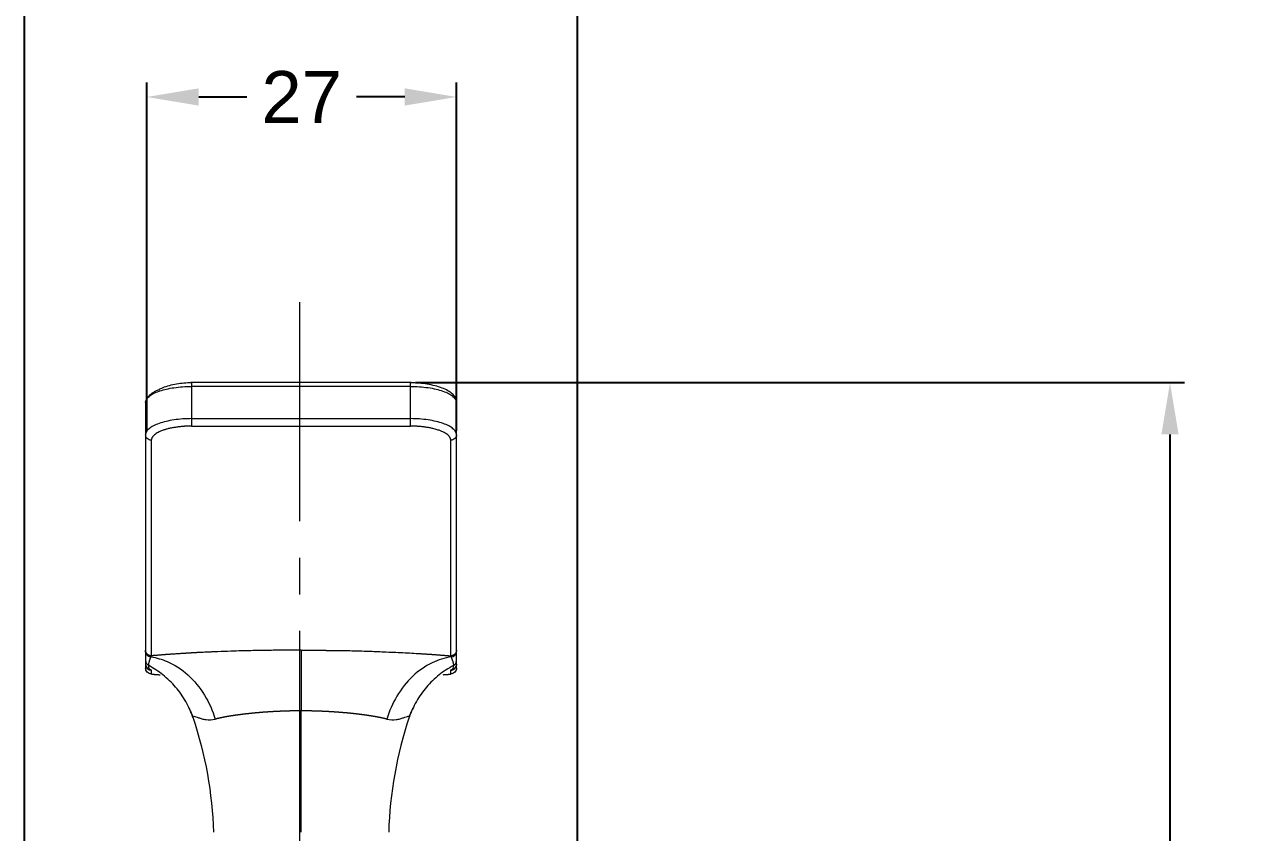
# Model space of a CAD drawing. Header units: millimetres. Extents: x 8809 to 9650, y -1236 to -642.
# Drawn here: x 9065.7 to 9172.8, y -826.9 to -756.7 of the extents above; entities that cross this region are included whole.
import ezdxf

# ---------------------------------------------------------------- set-up
doc = ezdxf.new("R2010")
doc.units = ezdxf.units.MM
doc.linetypes.add('CENTER2', pattern=[28.575, 19.05, -3.175, 3.175, -3.175])
doc.layers.add('CENTER', color=1, linetype='CENTER2', lineweight=15)
doc.layers.add('DIM', color=3, linetype='Continuous', lineweight=9)
doc.styles.get("Standard").update_dxf_attribs({"font": 'arial.ttf'})
doc.dimstyles.new('사본 ISO-25', dxfattribs={"dimtxt": 4, "dimasz": 4, "dimexe": 1.25, "dimexo": 0.625, "dimgap": 1.5, "dimtad": 1, "dimtih": 1, "dimtoh": 1, "dimdec": 1, "dimzin": 9, "dimdsep": 46, "dimtxsty": 'Standard', "dimcen": 2.5, "dimclrd": 3, "dimclre": 3, "dimclrt": 4, "dimadec": 0, "dimazin": 0, "dimtfac": 1, "dimtdec": 1, "dimtmove": 0, "dimatfit": 3, "dimfxl": 1, "dimarcsym": 0})

# ---------------------------------------------------------------- blocks, each defined once
blk = doc.blocks.new('*D56')
at = {"layer": 'Defpoints', "color": 0, "transparency": 16777216}
for p in [(9103.16, -762.99), (9076.28, -792.64), (9103.16, -792.64)]:
    blk.add_point(p, dxfattribs=at)
at = {"layer": 'DIM', "color": 3, "lineweight": -2, "transparency": 16777216}
for p, q in [((9076.28, -792.01), (9076.28, -761.74)), ((9103.16, -792.01), (9103.16, -761.74)), ((9080.78, -762.99), (9084.96, -762.99)), ((9098.66, -762.99), (9094.48, -762.99))]:
    blk.add_line(p, q, dxfattribs=at)
at = {"layer": 'DIM', "color": 3, "transparency": 16777216}
for points in [[(9080.78, -762.24), (9080.78, -763.74), (9076.28, -762.99)], [(9098.66, -762.24), (9098.66, -763.74), (9103.16, -762.99)]]:
    blk.add_solid(points, dxfattribs=at)
at = {"layer": 'DIM', "color": 4, "transparency": 16777216, "insert": (9089.72, -762.99), "char_height": 4.5, "attachment_point": 5}
blk.add_mtext('27', dxfattribs=at)
blk = doc.blocks.new('*D57')
at = {"layer": 'Defpoints', "color": 0, "transparency": 16777216}
for p in [(9113.66, -736.61), (9065.66, -832.58), (9113.66, -832.58)]:
    blk.add_point(p, dxfattribs=at)
at = {"layer": 'DIM', "color": 3, "lineweight": -2, "transparency": 16777216}
for p, q in [((9065.66, -831.96), (9065.66, -735.36)), ((9113.66, -831.96), (9113.66, -735.36)), ((9070.16, -736.61), (9084.84, -736.61)), ((9109.16, -736.61), (9094.48, -736.61))]:
    blk.add_line(p, q, dxfattribs=at)
at = {"layer": 'DIM', "color": 3, "transparency": 16777216}
for points in [[(9070.16, -735.86), (9070.16, -737.36), (9065.66, -736.61)], [(9109.16, -735.86), (9109.16, -737.36), (9113.66, -736.61)]]:
    blk.add_solid(points, dxfattribs=at)
at = {"layer": 'DIM', "color": 4, "transparency": 16777216, "insert": (9089.66, -736.61), "char_height": 4.5, "attachment_point": 5}
blk.add_mtext('48', dxfattribs=at)
blk = doc.blocks.new('*D59')
at = {"layer": 'Defpoints', "color": 0, "transparency": 16777216}
for p in [(9098.97, -787.81), (9114.66, -962.58), (9165.12, -962.58)]:
    blk.add_point(p, dxfattribs=at)
at = {"layer": 'DIM', "color": 3, "lineweight": -2, "transparency": 16777216}
for p, q in [((9099.59, -787.81), (9166.37, -787.81)), ((9165.12, -792.31), (9165.12, -871.4)), ((9165.12, -958.08), (9165.12, -879)), ((9115.29, -962.58), (9166.37, -962.58))]:
    blk.add_line(p, q, dxfattribs=at)
at = {"layer": 'DIM', "color": 3, "transparency": 16777216}
for points in [[(9164.37, -792.31), (9165.87, -792.31), (9165.12, -787.81)], [(9164.37, -958.08), (9165.87, -958.08), (9165.12, -962.58)]]:
    blk.add_solid(points, dxfattribs=at)
at = {"layer": 'DIM', "color": 4, "transparency": 16777216, "insert": (9165.12, -875.2), "char_height": 4.5, "attachment_point": 5}
blk.add_mtext('174.8', dxfattribs=at)

msp = doc.modelspace()

# ---------------------------------------------------------------- linework, layer by layer
at = {"linetype": 'Continuous', "lineweight": 18, "extrusion": (0, 1, 0)}
for p, q in [((9098.97, -787.81), (9080.09, -787.81)), ((9099.23, -787.81), (9098.97, -787.81)), ((9076.16, -789.54), (9076.16, -792.34)), ((9103.16, -792.34), (9103.16, -789.54)), ((9076.16, -811.05), (9076.16, -811.15)), ((9103.16, -811.15), (9103.16, -811.05)), ((9076.16, -812.27), (9076.16, -812.29)), ((9076.16, -812.29), (9076.16, -812.61)), ((9103.16, -812.29), (9103.16, -812.27)), ((9103.16, -812.61), (9103.16, -812.29))]:
    msp.add_line(p, q, dxfattribs=at)
at = {"linetype": 'Continuous', "lineweight": 13, "extrusion": (0, 1, 0)}
for p, q in [((9099.16, -788.14), (9080.16, -788.14)), ((9080.16, -788.14), (9080.16, -790.94)), ((9099.16, -790.94), (9099.16, -788.14)), ((9080.16, -790.94), (9099.16, -790.94)), ((9080.16, -791.59), (9099.16, -791.59)), ((9089.66, -826.88), (9089.66, -816.32))]:
    msp.add_line(p, q, dxfattribs=at)
at = {"linetype": 'Continuous', "lineweight": 18, "extrusion": (0, 0, -1)}
msp.add_arc((-9048.02, -827.81), 34.04, 161.2829, 178.4362, dxfattribs=at)
at = {"linetype": 'Continuous', "lineweight": 18}
msp.add_arc((9131.3, -827.81), 34.04, 161.2785, 178.4362, dxfattribs=at)
for centre, start_param, end_param in [((9076.66, -811.95), 3.141606, 4.225448), ((9102.66, -811.95), 5.199346, 6.283172)]:
    msp.add_ellipse(centre, major_axis=(0.5, 0), ratio=0.998354, start_param=start_param, end_param=end_param, dxfattribs=at)
at = {"linetype": 'Continuous', "lineweight": 13}
for centre, ratio, start_param, end_param in [((9102.66, -811.15), 0.993202, 4.771147, 6.283172), ((9076.66, -812.27), 0.999992, 3.141605, 4.653555), ((9076.66, -812.29), 0.998937, 3.141624, 4.712389), ((9102.66, -812.29), 0.998937, 4.712375, 6.283185)]:
    msp.add_ellipse(centre, major_axis=(0.5, 0), ratio=ratio, start_param=start_param, end_param=end_param, dxfattribs=at)
at = {"linetype": 'Continuous', "lineweight": 18}
for points, degree in [([(9077.45, -788.36), (9076.47, -788.74), (9076.24, -789.28)], 2), ([(9076.24, -792.07), (9076.19, -792.16), (9076.16, -792.25), (9076.16, -792.34)], 3), ([(9103.16, -792.34), (9103.16, -792.25), (9103.13, -792.16), (9103.08, -792.07)], 3), ([(9076.16, -811.15), (9076.16, -811.52), (9076.16, -811.77), (9076.16, -811.95)], 3), ([(9076.16, -811.95), (9076.16, -812.13), (9076.16, -812.26), (9076.16, -812.27)], 3), ([(9076.43, -812.4), (9076.42, -812.21), (9076.48, -812.01), (9076.63, -811.64)], 3), ([(9103.16, -811.95), (9103.16, -811.77), (9103.16, -811.52), (9103.16, -811.15)], 3), ([(9103.16, -812.27), (9103.16, -812.26), (9103.16, -812.13), (9103.16, -811.95)], 3), ([(9076.19, -812.45), (9076.2, -812.48)], 1), ([(9102.63, -812.8), (9102.67, -812.79), (9102.71, -812.78), (9102.75, -812.77)], 3), ([(9102.89, -812.4), (9102.89, -812.57), (9102.83, -812.75), (9102.69, -812.77)], 3), ([(9103.13, -812.48), (9103.13, -812.45)], 1), ([(9079.92, -816.05), (9080.26, -816.8)], 1), ([(9099.06, -816.8), (9099.4, -816.05)], 1), ([(9099.06, -816.8), (9099.07, -816.82), (9099.08, -816.85), (9099.06, -816.89)], 3)]:
    msp.add_open_spline(points, degree=degree, dxfattribs=at)
at = {"linetype": 'Continuous', "lineweight": 13}
for points, knots in [([(9077.4, -788.53), (9077.75, -788.41), (9078.62, -788.21), (9079.63, -788.14), (9080.16, -788.14)], [0, 0, 0, 0, 0.484337, 1, 1, 1, 1]), ([(9080.16, -787.81), (9080.16, -787.81), (9080.16, -787.82), (9080.16, -787.85), (9080.16, -787.87), (9080.16, -787.93), (9080.16, -787.97), (9080.16, -788.05), (9080.16, -788.09), (9080.16, -788.14)], [0, 0, 0, 0, 0.25, 0.25, 0.5, 0.5, 0.75, 0.75, 1, 1, 1, 1]), ([(9099.16, -788.14), (9099.16, -788.09), (9099.16, -788.05), (9099.16, -787.97), (9099.16, -787.93), (9099.16, -787.87), (9099.16, -787.85), (9099.16, -787.82), (9099.16, -787.81), (9099.16, -787.81)], [0, 0, 0, 0, 0.250077, 0.250077, 0.500154, 0.500154, 0.750232, 0.750232, 1, 1, 1, 1]), ([(9099.16, -788.14), (9099.68, -788.14), (9100.73, -788.21), (9102.06, -788.52), (9102.94, -788.99), (9103.16, -789.35), (9103.16, -789.54)], [0, 0, 0, 0, 0.25, 0.5, 0.75, 1, 1, 1, 1]), ([(9080.16, -790.94), (9079.64, -790.94), (9078.59, -791.02), (9077.26, -791.33), (9076.53, -791.72), (9076.29, -791.98), (9076.24, -792.07)], [0, 0, 0, 0, 0.286011, 0.572021, 0.858032, 1, 1, 1, 1]), ([(9080.16, -790.94), (9080.16, -790.97), (9080.16, -791), (9080.16, -791.07), (9080.16, -791.1), (9080.16, -791.16), (9080.16, -791.2), (9080.16, -791.26), (9080.16, -791.29), (9080.16, -791.35), (9080.16, -791.38), (9080.16, -791.43), (9080.16, -791.46), (9080.16, -791.5), (9080.16, -791.52), (9080.16, -791.56), (9080.16, -791.57), (9080.16, -791.59)], [0, 0, 0, 0, 0.125, 0.125, 0.25, 0.25, 0.375, 0.375, 0.5, 0.5, 0.625, 0.625, 0.75, 0.75, 0.875, 0.875, 1, 1, 1, 1]), ([(9103.08, -792.07), (9103.03, -791.98), (9102.8, -791.72), (9102.07, -791.33), (9100.73, -791.02), (9099.69, -790.94), (9099.16, -790.94)], [0, 0, 0, 0, 0.141968, 0.427979, 0.713989, 1, 1, 1, 1]), ([(9099.16, -791.59), (9099.16, -791.57), (9099.16, -791.56), (9099.16, -791.52), (9099.16, -791.5), (9099.16, -791.46), (9099.16, -791.43), (9099.16, -791.38), (9099.16, -791.35), (9099.16, -791.29), (9099.16, -791.26), (9099.16, -791.2), (9099.16, -791.16), (9099.16, -791.1), (9099.16, -791.07), (9099.16, -791), (9099.16, -790.97), (9099.16, -790.94)], [0, 0, 0, 0, 0.125, 0.125, 0.25, 0.25, 0.375, 0.375, 0.5, 0.5, 0.625, 0.625, 0.75, 0.75, 0.875, 0.875, 1, 1, 1, 1]), ([(9076.66, -792.81), (9076.54, -792.81), (9076.26, -792.71), (9076.16, -792.45), (9076.16, -792.34)], [0, 0, 0, 0, 0.500115, 1, 1, 1, 1]), ([(9103.16, -792.34), (9103.16, -792.45), (9103.06, -792.71), (9102.78, -792.81), (9102.66, -792.81)], [0, 0, 0, 0, 0.499887, 1, 1, 1, 1]), ([(9076.66, -792.81), (9076.66, -793.22), (9076.66, -795.03), (9076.66, -797.95), (9076.66, -801.24), (9076.66, -803.69), (9076.66, -805.78), (9076.66, -807.22), (9076.66, -808.38), (9076.66, -809.42), (9076.66, -810.5), (9076.66, -811.21), (9076.66, -811.53), (9076.66, -811.55)], [0, 0, 0, 0, 0.037871, 0.167812, 0.295286, 0.420706, 0.4997, 0.623068, 0.684449, 0.745646, 0.86791, 0.989987, 1, 1, 1, 1]), ([(9102.66, -811.55), (9102.66, -811.53), (9102.66, -811.21), (9102.66, -810.5), (9102.66, -809.42), (9102.66, -808.38), (9102.66, -807.22), (9102.66, -805.78), (9102.66, -803.69), (9102.66, -801.24), (9102.66, -797.95), (9102.66, -795.03), (9102.66, -793.22), (9102.66, -792.81)], [0, 0, 0, 0, 0.010013, 0.13209, 0.254354, 0.315551, 0.376933, 0.5003, 0.579294, 0.704714, 0.832189, 0.962129, 1, 1, 1, 1]), ([(9076.63, -811.64), (9077.1, -811.71), (9078.21, -812.02), (9079.9, -813.1), (9081.37, -814.91), (9081.99, -816.33), (9082.21, -817.05)], [0, 0, 0, 0, 0.199378, 0.466671, 0.733964, 1, 1, 1, 1]), ([(9089.66, -811.05), (9089.64, -811.05), (9089.59, -811.05), (9089.51, -811.05), (9089.44, -811.05), (9089.35, -811.05), (9089.27, -811.05), (9089.18, -811.05), (9089.08, -811.05), (9088.98, -811.05), (9088.88, -811.05), (9088.77, -811.05), (9088.66, -811.05), (9088.55, -811.06), (9088.43, -811.06), (9088.31, -811.06), (9088.18, -811.06), (9088.05, -811.06), (9087.91, -811.06), (9087.64, -811.06), (9087.25, -811.07), (9086.76, -811.07), (9086.33, -811.08), (9085.85, -811.09), (9085.25, -811.1), (9084.45, -811.12), (9083.49, -811.15), (9082.68, -811.18), (9082.08, -811.2), (9081.75, -811.22), (9081.45, -811.23), (9081.23, -811.24), (9081.08, -811.25), (9080.99, -811.25), (9080.9, -811.26), (9080.81, -811.26), (9080.74, -811.27), (9080.69, -811.27), (9080.65, -811.27), (9080.6, -811.27), (9080.53, -811.28), (9080.43, -811.28), (9080.32, -811.29), (9080.21, -811.3), (9080.12, -811.3), (9080.05, -811.3), (9079.97, -811.31), (9079.89, -811.31), (9079.81, -811.32), (9079.74, -811.32), (9079.66, -811.33), (9079.58, -811.33), (9079.51, -811.34), (9079.43, -811.34), (9079.36, -811.35), (9079.26, -811.35), (9079.14, -811.36), (9078.99, -811.37), (9078.85, -811.38), (9078.71, -811.39), (9078.57, -811.4), (9078.46, -811.4), (9078.36, -811.41), (9078.25, -811.42), (9078.09, -811.43), (9077.94, -811.44), (9077.81, -811.45), (9077.72, -811.46), (9077.64, -811.47), (9077.55, -811.47), (9077.47, -811.48), (9077.39, -811.49), (9077.3, -811.49), (9077.22, -811.5), (9077.14, -811.51), (9077.06, -811.51), (9076.98, -811.52), (9076.9, -811.53), (9076.82, -811.53), (9076.74, -811.54), (9076.69, -811.55), (9076.66, -811.55)], [0, 0, 0, 0, 0.00473, 0.009734, 0.015012, 0.020562, 0.026387, 0.032484, 0.038855, 0.0455, 0.052419, 0.059611, 0.067076, 0.074816, 0.082829, 0.091116, 0.099677, 0.108512, 0.117621, 0.127004, 0.16413, 0.197393, 0.226791, 0.252322, 0.295372, 0.351387, 0.420344, 0.502207, 0.529048, 0.554076, 0.577295, 0.598706, 0.605725, 0.612745, 0.619767, 0.626789, 0.633812, 0.63584, 0.638978, 0.643227, 0.648586, 0.655056, 0.668057, 0.675498, 0.681908, 0.688316, 0.694725, 0.701133, 0.707541, 0.713949, 0.720357, 0.726764, 0.733171, 0.739577, 0.745983, 0.752389, 0.764835, 0.777268, 0.789688, 0.802094, 0.814488, 0.826868, 0.832335, 0.842398, 0.857055, 0.876305, 0.884555, 0.892805, 0.901054, 0.909303, 0.917551, 0.925799, 0.934046, 0.942293, 0.950539, 0.958784, 0.967028, 0.975272, 0.983516, 0.991758, 1, 1, 1, 1]), ([(9102.69, -811.64), (9102.15, -811.72), (9100.97, -812.07), (9099.29, -813.24), (9097.91, -814.99), (9097.32, -816.36), (9097.11, -817.05)], [0, 0, 0, 0, 0.233464, 0.489, 0.744537, 1, 1, 1, 1]), ([(9103.16, -812.27), (9103.16, -812.3), (9103.16, -812.33), (9103.15, -812.39), (9103.14, -812.42), (9103.12, -812.48), (9103.1, -812.51), (9103.07, -812.56), (9103.05, -812.59), (9103, -812.64), (9102.98, -812.66), (9102.92, -812.7), (9102.9, -812.71), (9102.84, -812.74), (9102.81, -812.75), (9102.75, -812.76), (9102.72, -812.77), (9102.69, -812.77)], [0, 0, 0, 0, 0.125, 0.125, 0.25, 0.25, 0.375, 0.375, 0.5, 0.5, 0.625, 0.625, 0.75, 0.75, 0.875, 0.875, 1, 1, 1, 1]), ([(9089.66, -816.32), (9089.65, -816.32), (9089.61, -816.32), (9089.57, -816.32), (9089.52, -816.32), (9089.48, -816.32), (9089.43, -816.32), (9089.38, -816.32), (9089.34, -816.32), (9089.29, -816.32), (9089.24, -816.33), (9089.2, -816.33), (9089.15, -816.33), (9089.1, -816.33), (9089.06, -816.33), (9089.01, -816.33), (9088.96, -816.33), (9088.91, -816.33), (9088.87, -816.33), (9088.82, -816.33), (9088.77, -816.33), (9088.72, -816.33), (9088.68, -816.34), (9088.63, -816.34), (9088.58, -816.34), (9088.53, -816.34), (9088.48, -816.34), (9088.43, -816.34), (9088.39, -816.34), (9088.34, -816.35), (9088.29, -816.35), (9088.24, -816.35), (9088.19, -816.35), (9088.14, -816.35), (9088.09, -816.35), (9088.05, -816.36), (9088, -816.36), (9087.95, -816.36), (9087.9, -816.36), (9087.85, -816.37), (9087.8, -816.37), (9087.75, -816.37), (9087.7, -816.37), (9087.65, -816.37), (9087.6, -816.38), (9087.56, -816.38), (9087.51, -816.38), (9087.46, -816.38), (9087.41, -816.39), (9087.36, -816.39), (9087.31, -816.39), (9087.26, -816.39), (9087.21, -816.4), (9087.16, -816.4), (9087.11, -816.4), (9087.06, -816.41), (9087.01, -816.41), (9086.96, -816.41), (9086.91, -816.42), (9086.86, -816.42), (9086.81, -816.42), (9086.76, -816.43), (9086.71, -816.43), (9086.66, -816.43), (9086.61, -816.44), (9086.56, -816.44), (9086.51, -816.44), (9086.47, -816.45), (9086.42, -816.45), (9086.37, -816.45), (9086.32, -816.46), (9086.27, -816.46), (9086.22, -816.47), (9086.17, -816.47), (9086.12, -816.47), (9086.07, -816.48), (9086.02, -816.48), (9085.97, -816.49), (9085.92, -816.49), (9085.87, -816.5), (9085.82, -816.5), (9085.77, -816.5), (9085.72, -816.51), (9085.67, -816.51), (9085.63, -816.52), (9085.58, -816.52), (9085.53, -816.53), (9085.48, -816.53), (9085.43, -816.54), (9085.38, -816.54), (9085.33, -816.55), (9085.28, -816.55), (9085.24, -816.56), (9085.19, -816.56), (9085.14, -816.57), (9085.09, -816.57), (9085.04, -816.58), (9084.99, -816.58), (9084.95, -816.59), (9084.9, -816.59), (9084.85, -816.6), (9084.8, -816.6), (9084.76, -816.61), (9084.71, -816.62), (9084.66, -816.62), (9084.61, -816.63), (9084.57, -816.63), (9084.52, -816.64), (9084.47, -816.64), (9084.43, -816.65), (9084.38, -816.66), (9084.33, -816.66), (9084.29, -816.67), (9084.24, -816.67), (9084.19, -816.68), (9084.15, -816.69), (9084.1, -816.69), (9084.06, -816.7), (9084.01, -816.71), (9083.97, -816.71), (9083.92, -816.72), (9083.87, -816.73), (9083.83, -816.73), (9083.79, -816.74), (9083.74, -816.75), (9083.7, -816.75), (9083.65, -816.76), (9083.61, -816.77), (9083.56, -816.77), (9083.52, -816.78), (9083.48, -816.79), (9083.43, -816.8), (9083.39, -816.8), (9083.35, -816.81), (9083.31, -816.82), (9083.26, -816.82), (9083.22, -816.83), (9083.18, -816.84), (9083.14, -816.85), (9083.1, -816.85), (9083.05, -816.86), (9083.01, -816.87), (9082.97, -816.88), (9082.93, -816.89), (9082.89, -816.89), (9082.85, -816.9), (9082.81, -816.91), (9082.77, -816.92), (9082.73, -816.93), (9082.69, -816.93), (9082.66, -816.94), (9082.62, -816.95), (9082.58, -816.96), (9082.54, -816.97), (9082.5, -816.98), (9082.46, -816.98), (9082.43, -816.99), (9082.39, -817), (9082.35, -817.01), (9082.32, -817.02), (9082.28, -817.03), (9082.25, -817.04), (9082.22, -817.04), (9082.21, -817.05)], [0, 0, 0, 0, 0.005213, 0.010439, 0.015677, 0.020929, 0.026193, 0.03147, 0.03676, 0.042063, 0.047379, 0.052707, 0.058049, 0.063403, 0.06877, 0.07415, 0.079543, 0.084948, 0.090366, 0.095797, 0.101241, 0.106698, 0.112167, 0.11765, 0.123145, 0.128653, 0.134173, 0.139706, 0.145253, 0.150811, 0.156383, 0.161967, 0.167564, 0.173174, 0.178797, 0.184432, 0.19008, 0.19574, 0.201414, 0.2071, 0.212798, 0.21851, 0.224234, 0.22997, 0.23572, 0.241481, 0.247256, 0.253043, 0.258843, 0.264655, 0.27048, 0.276318, 0.282168, 0.288031, 0.293906, 0.299794, 0.305695, 0.311608, 0.317533, 0.323471, 0.329422, 0.335385, 0.34136, 0.347348, 0.353349, 0.359362, 0.365387, 0.371425, 0.377475, 0.383538, 0.389613, 0.3957, 0.4018, 0.407913, 0.414037, 0.420174, 0.426324, 0.432485, 0.438659, 0.444846, 0.451044, 0.457255, 0.463479, 0.469714, 0.475962, 0.482222, 0.488494, 0.494779, 0.501075, 0.507384, 0.513705, 0.520039, 0.526384, 0.532742, 0.539111, 0.545493, 0.551887, 0.558293, 0.564711, 0.571142, 0.577584, 0.584038, 0.590505, 0.596983, 0.603474, 0.609976, 0.616491, 0.623017, 0.629556, 0.636106, 0.642668, 0.649242, 0.655828, 0.662426, 0.669036, 0.675658, 0.682292, 0.688937, 0.695594, 0.702264, 0.708944, 0.715637, 0.722342, 0.729058, 0.735786, 0.742525, 0.749277, 0.75604, 0.762815, 0.769601, 0.776399, 0.783209, 0.79003, 0.796863, 0.803708, 0.810564, 0.817431, 0.824311, 0.831201, 0.838104, 0.845018, 0.851943, 0.85888, 0.865828, 0.872787, 0.879759, 0.886741, 0.893735, 0.90074, 0.907757, 0.914785, 0.921824, 0.928875, 0.935937, 0.94301, 0.950094, 0.95719, 0.964297, 0.971415, 0.978545, 0.985685, 0.992837, 1, 1, 1, 1]), ([(9097.11, -817.05), (9097.1, -817.04), (9097.09, -817.04), (9097.06, -817.03), (9097.03, -817.03), (9097.01, -817.02), (9096.98, -817.01), (9096.95, -817.01), (9096.92, -817), (9096.9, -816.99), (9096.87, -816.99), (9096.84, -816.98), (9096.81, -816.97), (9096.79, -816.97), (9096.76, -816.96), (9096.73, -816.96), (9096.7, -816.95), (9096.67, -816.94), (9096.64, -816.94), (9096.61, -816.93), (9096.59, -816.92), (9096.56, -816.92), (9096.53, -816.91), (9096.5, -816.91), (9096.47, -816.9), (9096.44, -816.9), (9096.41, -816.89), (9096.38, -816.88), (9096.35, -816.88), (9096.32, -816.87), (9096.29, -816.87), (9096.26, -816.86), (9096.23, -816.85), (9096.2, -816.85), (9096.17, -816.84), (9096.13, -816.84), (9096.1, -816.83), (9096.07, -816.83), (9096.04, -816.82), (9096.01, -816.82), (9095.98, -816.81), (9095.95, -816.81), (9095.91, -816.8), (9095.88, -816.79), (9095.85, -816.79), (9095.82, -816.78), (9095.79, -816.78), (9095.75, -816.77), (9095.72, -816.77), (9095.69, -816.76), (9095.66, -816.76), (9095.62, -816.75), (9095.59, -816.75), (9095.56, -816.74), (9095.52, -816.74), (9095.49, -816.73), (9095.46, -816.73), (9095.42, -816.72), (9095.39, -816.72), (9095.36, -816.71), (9095.32, -816.71), (9095.29, -816.7), (9095.26, -816.7), (9095.22, -816.69), (9095.19, -816.69), (9095.15, -816.68), (9095.12, -816.68), (9095.09, -816.68), (9095.05, -816.67), (9095.02, -816.67), (9094.98, -816.66), (9094.95, -816.66), (9094.91, -816.65), (9094.88, -816.65), (9094.85, -816.64), (9094.81, -816.64), (9094.78, -816.63), (9094.74, -816.63), (9094.71, -816.63), (9094.67, -816.62), (9094.64, -816.62), (9094.6, -816.61), (9094.57, -816.61), (9094.53, -816.61), (9094.49, -816.6), (9094.46, -816.6), (9094.42, -816.59), (9094.39, -816.59), (9094.35, -816.58), (9094.32, -816.58), (9094.28, -816.58), (9094.25, -816.57), (9094.21, -816.57), (9094.17, -816.57), (9094.14, -816.56), (9094.1, -816.56), (9094.07, -816.55), (9094.03, -816.55), (9093.99, -816.55), (9093.96, -816.54), (9093.92, -816.54), (9093.89, -816.54), (9093.85, -816.53), (9093.81, -816.53), (9093.78, -816.53), (9093.74, -816.52), (9093.7, -816.52), (9093.67, -816.51), (9093.63, -816.51), (9093.6, -816.51), (9093.56, -816.5), (9093.52, -816.5), (9093.49, -816.5), (9093.45, -816.5), (9093.41, -816.49), (9093.38, -816.49), (9093.34, -816.49), (9093.3, -816.48), (9093.27, -816.48), (9093.23, -816.48), (9093.19, -816.47), (9093.16, -816.47), (9093.12, -816.47), (9093.08, -816.46), (9093.05, -816.46), (9093.01, -816.46), (9092.97, -816.46), (9092.94, -816.45), (9092.9, -816.45), (9092.86, -816.45), (9092.83, -816.44), (9092.79, -816.44), (9092.75, -816.44), (9092.71, -816.44), (9092.68, -816.43), (9092.64, -816.43), (9092.6, -816.43), (9092.57, -816.43), (9092.53, -816.42), (9092.49, -816.42), (9092.46, -816.42), (9092.42, -816.42), (9092.38, -816.41), (9092.35, -816.41), (9092.31, -816.41), (9092.27, -816.41), (9092.24, -816.41), (9092.2, -816.4), (9092.16, -816.4), (9092.13, -816.4), (9092.09, -816.4), (9092.05, -816.39), (9092.02, -816.39), (9091.98, -816.39), (9091.94, -816.39), (9091.91, -816.39), (9091.87, -816.38), (9091.83, -816.38), (9091.8, -816.38), (9091.76, -816.38), (9091.72, -816.38), (9091.69, -816.38), (9091.65, -816.37), (9091.61, -816.37), (9091.58, -816.37), (9091.54, -816.37), (9091.5, -816.37), (9091.47, -816.36), (9091.43, -816.36), (9091.39, -816.36), (9091.36, -816.36), (9091.32, -816.36), (9091.28, -816.36), (9091.25, -816.36), (9091.21, -816.35), (9091.18, -816.35), (9091.14, -816.35), (9091.1, -816.35), (9091.07, -816.35), (9091.03, -816.35), (9091, -816.35), (9090.96, -816.35), (9090.92, -816.34), (9090.89, -816.34), (9090.85, -816.34), (9090.82, -816.34), (9090.78, -816.34), (9090.74, -816.34), (9090.71, -816.34), (9090.67, -816.34), (9090.64, -816.34), (9090.6, -816.34), (9090.57, -816.33), (9090.53, -816.33), (9090.5, -816.33), (9090.46, -816.33), (9090.43, -816.33), (9090.39, -816.33), (9090.35, -816.33), (9090.32, -816.33), (9090.28, -816.33), (9090.25, -816.33), (9090.21, -816.33), (9090.18, -816.33), (9090.14, -816.33), (9090.11, -816.33), (9090.07, -816.33), (9090.04, -816.32), (9090, -816.32), (9089.97, -816.32), (9089.94, -816.32), (9089.9, -816.32), (9089.87, -816.32), (9089.83, -816.32), (9089.8, -816.32), (9089.76, -816.32), (9089.73, -816.32), (9089.7, -816.32), (9089.67, -816.32), (9089.66, -816.32)], [0, 0, 0, 0, 0.005307, 0.010609, 0.015904, 0.021193, 0.026477, 0.031754, 0.037025, 0.04229, 0.047548, 0.052801, 0.058047, 0.063288, 0.068522, 0.07375, 0.078972, 0.084188, 0.089397, 0.094601, 0.099798, 0.104989, 0.110174, 0.115353, 0.120525, 0.125692, 0.130852, 0.136005, 0.141153, 0.146294, 0.15143, 0.156558, 0.161681, 0.166797, 0.171908, 0.177011, 0.182109, 0.1872, 0.192285, 0.197364, 0.202436, 0.207502, 0.212562, 0.217615, 0.222663, 0.227703, 0.232738, 0.237766, 0.242788, 0.247803, 0.252812, 0.257815, 0.262811, 0.267801, 0.272784, 0.277762, 0.282732, 0.287697, 0.292655, 0.297606, 0.302551, 0.30749, 0.312422, 0.317348, 0.322267, 0.32718, 0.332086, 0.336986, 0.34188, 0.346767, 0.351648, 0.356522, 0.361389, 0.36625, 0.371105, 0.375953, 0.380795, 0.38563, 0.390458, 0.39528, 0.400096, 0.404905, 0.409707, 0.414503, 0.419292, 0.424075, 0.428851, 0.433621, 0.438384, 0.44314, 0.44789, 0.452634, 0.45737, 0.4621, 0.466824, 0.471541, 0.476251, 0.480955, 0.485652, 0.490342, 0.495026, 0.499703, 0.504374, 0.509037, 0.513695, 0.518345, 0.522989, 0.527626, 0.532257, 0.536881, 0.541498, 0.546108, 0.550712, 0.555309, 0.5599, 0.564484, 0.569061, 0.573631, 0.578194, 0.582751, 0.587301, 0.591845, 0.596381, 0.600911, 0.605435, 0.609951, 0.614461, 0.618964, 0.62346, 0.627949, 0.632432, 0.636908, 0.641377, 0.645839, 0.650295, 0.654743, 0.659185, 0.663621, 0.668049, 0.67247, 0.676885, 0.681293, 0.685694, 0.690089, 0.694476, 0.698857, 0.703231, 0.707597, 0.711958, 0.716311, 0.720657, 0.724997, 0.72933, 0.733656, 0.737975, 0.742287, 0.746592, 0.750891, 0.755182, 0.759467, 0.763745, 0.768016, 0.77228, 0.776537, 0.780787, 0.785031, 0.789267, 0.793497, 0.79772, 0.801935, 0.806144, 0.810346, 0.814541, 0.81873, 0.822911, 0.827085, 0.831253, 0.835413, 0.839567, 0.843713, 0.847853, 0.851986, 0.856111, 0.86023, 0.864342, 0.868447, 0.872545, 0.876636, 0.88072, 0.884797, 0.888868, 0.892931, 0.896987, 0.901036, 0.905079, 0.909114, 0.913142, 0.917164, 0.921178, 0.925186, 0.929186, 0.93318, 0.937166, 0.941146, 0.945118, 0.949084, 0.953043, 0.956994, 0.960939, 0.964876, 0.968807, 0.972731, 0.976647, 0.980557, 0.98446, 0.988355, 0.992244, 0.996125, 1, 1, 1, 1]), ([(9080.26, -816.89), (9080.23, -816.8), (9080.28, -816.77), (9080.51, -816.84), (9080.75, -816.92), (9081.05, -817.02), (9081.52, -817.12), (9081.92, -817.12), (9082.21, -817.05)], [0, 0, 0, 0, 0.25, 0.375, 0.5, 0.625, 0.75, 1, 1, 1, 1]), ([(9097.11, -817.05), (9097.4, -817.12), (9097.81, -817.12), (9098.27, -817.02), (9098.57, -816.92), (9098.81, -816.84), (9098.98, -816.79), (9099.05, -816.79), (9099.06, -816.8)], [0, 0, 0, 0, 0.284369, 0.426553, 0.568738, 0.710922, 0.853106, 1, 1, 1, 1])]:
    msp.add_open_spline(points, degree=3, knots=knots, dxfattribs=at)
at = {"linetype": 'Continuous', "lineweight": 18}
for points, knots in [([(9080.16, -787.82), (9079.7, -787.83), (9078.85, -787.92), (9077.88, -788.14), (9077.51, -788.32), (9077.45, -788.36)], [0, 0, 0, 0, 0.446076, 0.900373, 1, 1, 1, 1]), ([(9103.12, -789.36), (9103.12, -789.26), (9103.06, -789.06), (9102.73, -788.68), (9101.98, -788.25), (9100.65, -787.91), (9099.68, -787.83), (9099.16, -787.82)], [0, 0, 0, 0, 0.128749, 0.25641, 0.50745, 0.755486, 1, 1, 1, 1]), ([(9076.16, -789.54), (9076.16, -789.35), (9076.38, -788.99), (9076.98, -788.67), (9077.38, -788.53), (9077.4, -788.53)], [0, 0, 0, 0, 0.48526, 0.97052, 1, 1, 1, 1]), ([(9080.16, -791.59), (9080.15, -791.59), (9080.13, -791.59), (9080.1, -791.59), (9080.07, -791.59), (9080.05, -791.59), (9080.02, -791.59), (9079.99, -791.59), (9079.96, -791.59), (9079.93, -791.59), (9079.9, -791.59), (9079.87, -791.59), (9079.84, -791.59), (9079.82, -791.59), (9079.79, -791.59), (9079.76, -791.59), (9079.73, -791.59), (9079.7, -791.6), (9079.67, -791.6), (9079.64, -791.6), (9079.61, -791.6), (9079.58, -791.6), (9079.55, -791.6), (9079.52, -791.61), (9079.45, -791.61), (9079.33, -791.62), (9079.16, -791.64), (9079, -791.66), (9078.79, -791.69), (9078.53, -791.73), (9078.23, -791.79), (9077.95, -791.86), (9077.72, -791.93), (9077.54, -792), (9077.39, -792.06), (9077.24, -792.14), (9077.08, -792.23), (9076.96, -792.33), (9076.87, -792.4), (9076.82, -792.46), (9076.77, -792.52), (9076.74, -792.56), (9076.72, -792.59), (9076.71, -792.61), (9076.7, -792.63), (9076.69, -792.65), (9076.68, -792.67), (9076.68, -792.69), (9076.67, -792.71), (9076.67, -792.73), (9076.66, -792.75), (9076.66, -792.77), (9076.66, -792.79), (9076.66, -792.8), (9076.66, -792.81)], [0, 0, 0, 0, 0.005205, 0.010417, 0.015634, 0.020859, 0.02609, 0.03133, 0.036577, 0.041833, 0.047098, 0.052372, 0.057656, 0.06295, 0.068254, 0.07357, 0.078897, 0.084236, 0.089587, 0.094951, 0.100328, 0.105719, 0.111123, 0.116542, 0.121975, 0.152905, 0.183909, 0.215059, 0.246423, 0.309276, 0.371777, 0.434743, 0.496622, 0.537883, 0.57963, 0.622057, 0.68524, 0.74889, 0.780771, 0.812443, 0.84398, 0.875454, 0.886074, 0.89664, 0.907155, 0.917622, 0.928044, 0.938424, 0.948766, 0.959071, 0.969344, 0.979588, 0.989806, 1, 1, 1, 1]), ([(9102.66, -792.81), (9102.66, -792.8), (9102.66, -792.8), (9102.66, -792.79), (9102.66, -792.78), (9102.66, -792.77), (9102.66, -792.76), (9102.66, -792.75), (9102.66, -792.74), (9102.65, -792.73), (9102.65, -792.72), (9102.65, -792.71), (9102.65, -792.7), (9102.64, -792.69), (9102.64, -792.68), (9102.64, -792.67), (9102.63, -792.66), (9102.63, -792.65), (9102.63, -792.64), (9102.62, -792.63), (9102.62, -792.62), (9102.61, -792.61), (9102.61, -792.6), (9102.6, -792.59), (9102.59, -792.56), (9102.56, -792.52), (9102.51, -792.46), (9102.46, -792.41), (9102.38, -792.33), (9102.25, -792.24), (9102.08, -792.14), (9101.88, -792.04), (9101.68, -791.96), (9101.48, -791.9), (9101.3, -791.84), (9101.08, -791.79), (9100.82, -791.73), (9100.56, -791.69), (9100.34, -791.66), (9100.17, -791.64), (9100.01, -791.62), (9099.88, -791.61), (9099.78, -791.61), (9099.72, -791.6), (9099.67, -791.6), (9099.61, -791.6), (9099.55, -791.59), (9099.5, -791.59), (9099.44, -791.59), (9099.39, -791.59), (9099.33, -791.59), (9099.27, -791.59), (9099.22, -791.59), (9099.18, -791.59), (9099.16, -791.59)], [0, 0, 0, 0, 0.005224, 0.010453, 0.015689, 0.020932, 0.026181, 0.031439, 0.036704, 0.041977, 0.047259, 0.052551, 0.057852, 0.063163, 0.068485, 0.073818, 0.079162, 0.084517, 0.089885, 0.095266, 0.100659, 0.106066, 0.111486, 0.116921, 0.12237, 0.15339, 0.184478, 0.215704, 0.247137, 0.310109, 0.372702, 0.435716, 0.497608, 0.538848, 0.580562, 0.622948, 0.68603, 0.749568, 0.781368, 0.812963, 0.844425, 0.875826, 0.886413, 0.896946, 0.907429, 0.917865, 0.928255, 0.938604, 0.948915, 0.95919, 0.969433, 0.979647, 0.989835, 1, 1, 1, 1]), ([(9076.16, -792.34), (9076.16, -797.81), (9076.16, -806.12), (9076.16, -809.86), (9076.16, -811.05)], [0, 0, 0, 0, 0.5, 1, 1, 1, 1]), ([(9103.16, -811.05), (9103.16, -809.86), (9103.16, -806.12), (9103.16, -797.81), (9103.16, -792.34)], [0, 0, 0, 0, 0.5, 1, 1, 1, 1]), ([(9089.66, -811.05), (9089.66, -811.11), (9089.66, -811.44), (9089.66, -812.59), (9089.66, -814.3), (9089.66, -815.65), (9089.66, -816.32)], [0, 0, 0, 0, 0.250175, 0.500509, 0.750844, 1, 1, 1, 1]), ([(9089.66, -811.05), (9089.68, -811.05), (9089.72, -811.05), (9089.79, -811.05), (9089.85, -811.05), (9089.91, -811.05), (9089.98, -811.05), (9090.04, -811.05), (9090.11, -811.05), (9090.17, -811.05), (9090.23, -811.05), (9090.3, -811.05), (9090.36, -811.05), (9090.42, -811.05), (9090.49, -811.05), (9090.55, -811.05), (9090.61, -811.05), (9090.68, -811.06), (9090.74, -811.06), (9090.8, -811.06), (9090.87, -811.06), (9090.93, -811.06), (9090.99, -811.06), (9091.06, -811.06), (9091.12, -811.06), (9091.18, -811.06), (9091.25, -811.06), (9091.31, -811.06), (9091.37, -811.06), (9091.44, -811.06), (9091.5, -811.06), (9091.57, -811.06), (9091.63, -811.06), (9091.69, -811.06), (9091.76, -811.06), (9091.82, -811.07), (9091.88, -811.07), (9091.95, -811.07), (9092.01, -811.07), (9092.07, -811.07), (9092.14, -811.07), (9092.2, -811.07), (9092.26, -811.07), (9092.33, -811.07), (9092.39, -811.07), (9092.46, -811.07), (9092.52, -811.07), (9092.58, -811.08), (9092.65, -811.08), (9092.71, -811.08), (9092.77, -811.08), (9092.84, -811.08), (9092.9, -811.08), (9092.96, -811.08), (9093.03, -811.08), (9093.09, -811.08), (9093.15, -811.09), (9093.22, -811.09), (9093.28, -811.09), (9093.57, -811.09), (9094.07, -811.1), (9094.78, -811.12), (9095.48, -811.14), (9096.17, -811.17), (9096.91, -811.2), (9097.69, -811.23), (9098.5, -811.27), (9099.28, -811.31), (9099.81, -811.34), (9100.11, -811.36), (9100.21, -811.36), (9100.3, -811.37), (9100.4, -811.37), (9100.49, -811.38), (9100.58, -811.39), (9100.67, -811.39), (9100.76, -811.4), (9100.85, -811.41), (9100.94, -811.41), (9101.03, -811.42), (9101.12, -811.42), (9101.21, -811.43), (9101.29, -811.44), (9101.38, -811.44), (9101.47, -811.45), (9101.55, -811.46), (9101.63, -811.46), (9101.72, -811.47), (9101.8, -811.48), (9101.88, -811.48), (9101.96, -811.49), (9102.04, -811.5), (9102.12, -811.5), (9102.2, -811.51), (9102.28, -811.52), (9102.36, -811.52), (9102.43, -811.53), (9102.51, -811.54), (9102.59, -811.54), (9102.64, -811.55), (9102.66, -811.55)], [0, 0, 0, 0, 0.004271, 0.008543, 0.012815, 0.017087, 0.02136, 0.025633, 0.029907, 0.034182, 0.038457, 0.042734, 0.047011, 0.051289, 0.055568, 0.059848, 0.06413, 0.068412, 0.072696, 0.076982, 0.081268, 0.085557, 0.089846, 0.094138, 0.098431, 0.102726, 0.107023, 0.111321, 0.115622, 0.119925, 0.124229, 0.128536, 0.132845, 0.137157, 0.141471, 0.145787, 0.150106, 0.154427, 0.158751, 0.163078, 0.167408, 0.17174, 0.176075, 0.180413, 0.184755, 0.189099, 0.193446, 0.197797, 0.202151, 0.206508, 0.210869, 0.215233, 0.219601, 0.223973, 0.228348, 0.232727, 0.237109, 0.241496, 0.245886, 0.250281, 0.30033, 0.350354, 0.400443, 0.450692, 0.501192, 0.564159, 0.626749, 0.689141, 0.751515, 0.759685, 0.76784, 0.775982, 0.78411, 0.792224, 0.800326, 0.808416, 0.816494, 0.82456, 0.832616, 0.840661, 0.848695, 0.85672, 0.864736, 0.872742, 0.880741, 0.888731, 0.896713, 0.904689, 0.912658, 0.92062, 0.928577, 0.936529, 0.944475, 0.952417, 0.960355, 0.968289, 0.976221, 0.984149, 0.992076, 1, 1, 1, 1]), ([(9076.66, -813.11), (9076.6, -813.11), (9076.54, -813.1), (9076.42, -813.05), (9076.36, -813.01), (9076.26, -812.91), (9076.22, -812.85), (9076.17, -812.73), (9076.16, -812.67), (9076.16, -812.61)], [0, 0, 0, 0, 0.25, 0.25, 0.5, 0.5, 0.75, 0.75, 1, 1, 1, 1]), ([(9080.26, -816.89), (9080.1, -816.42), (9079.69, -815.5), (9078.81, -814.23), (9077.7, -813.17), (9076.86, -812.62), (9076.43, -812.4)], [0, 0, 0, 0, 0.251284, 0.50267, 0.754056, 1, 1, 1, 1]), ([(9076.66, -813.11), (9076.66, -813.11), (9076.66, -813.11), (9076.66, -813.11), (9076.66, -813.11), (9076.66, -813.11), (9076.66, -813.11), (9076.67, -813.11), (9076.67, -813.11), (9076.67, -813.12), (9076.67, -813.12), (9076.67, -813.12), (9076.68, -813.12), (9076.68, -813.12), (9076.68, -813.12), (9076.68, -813.12), (9076.69, -813.12), (9076.69, -813.13), (9076.7, -813.13), (9076.7, -813.13), (9076.7, -813.13), (9076.71, -813.13), (9076.71, -813.13), (9076.72, -813.13), (9076.73, -813.13), (9076.73, -813.13), (9076.74, -813.14), (9076.74, -813.14), (9076.75, -813.14), (9076.76, -813.14), (9076.76, -813.14), (9076.77, -813.14), (9076.78, -813.14), (9076.79, -813.14), (9076.79, -813.14), (9076.8, -813.15), (9076.81, -813.15), (9076.82, -813.15), (9076.83, -813.15), (9076.84, -813.15), (9076.85, -813.15), (9076.86, -813.15), (9076.87, -813.15), (9076.88, -813.15), (9076.89, -813.15), (9076.9, -813.16), (9076.91, -813.16), (9076.95, -813.16), (9077.03, -813.17), (9077.16, -813.18), (9077.3, -813.18), (9077.39, -813.19), (9077.42, -813.19)], [0, 0, 0, 0, 0.012722, 0.025423, 0.038105, 0.050768, 0.063413, 0.076041, 0.088654, 0.101251, 0.113834, 0.126403, 0.138961, 0.151506, 0.164041, 0.176566, 0.189083, 0.201591, 0.214093, 0.226588, 0.239079, 0.251565, 0.264047, 0.276528, 0.289007, 0.301485, 0.313963, 0.326443, 0.338925, 0.351411, 0.3639, 0.376394, 0.388894, 0.401401, 0.413915, 0.426438, 0.438971, 0.451514, 0.464068, 0.476635, 0.489215, 0.501808, 0.514417, 0.527042, 0.539683, 0.552342, 0.565019, 0.577716, 0.694293, 0.809966, 0.925455, 1, 1, 1, 1]), ([(9102.89, -812.4), (9102.46, -812.62), (9101.62, -813.17), (9100.52, -814.23), (9099.63, -815.5), (9099.22, -816.42), (9099.06, -816.89)], [0, 0, 0, 0, 0.245937, 0.497315, 0.748694, 1, 1, 1, 1]), ([(9102, -813.19), (9102.05, -813.18), (9102.15, -813.18), (9102.28, -813.17), (9102.36, -813.16), (9102.41, -813.16), (9102.44, -813.15), (9102.46, -813.15), (9102.48, -813.15), (9102.5, -813.15), (9102.51, -813.15), (9102.53, -813.14), (9102.55, -813.14), (9102.56, -813.14), (9102.57, -813.14), (9102.59, -813.13), (9102.6, -813.13), (9102.61, -813.13), (9102.62, -813.13), (9102.63, -813.13), (9102.64, -813.12), (9102.64, -813.12), (9102.65, -813.12), (9102.65, -813.12), (9102.66, -813.11), (9102.66, -813.11), (9102.66, -813.11), (9102.66, -813.11), (9102.66, -813.11)], [0, 0, 0, 0, 0.117604, 0.243026, 0.369771, 0.397459, 0.425065, 0.452596, 0.48006, 0.507466, 0.534821, 0.562134, 0.589412, 0.616664, 0.643898, 0.671122, 0.698344, 0.725573, 0.752816, 0.780082, 0.807379, 0.834715, 0.862098, 0.889536, 0.917038, 0.94461, 0.972262, 1, 1, 1, 1]), ([(9103.16, -812.61), (9103.16, -812.67), (9103.14, -812.79), (9103.06, -812.91), (9102.97, -813.01), (9102.91, -813.05), (9102.78, -813.1), (9102.72, -813.11), (9102.66, -813.11)], [0, 0, 0, 0, 0.25, 0.5, 0.5, 0.75, 0.75, 1, 1, 1, 1])]:
    msp.add_open_spline(points, degree=3, knots=knots, dxfattribs=at)
at = {"linetype": 'Continuous', "lineweight": 13}
for points, weights in [([(9076.66, -811.55), (9076.37, -811.55), (9076.16, -811.34), (9076.16, -811.05)], [1.00001630566, 0.804720270238, 0.804732301889, 1.00005240061]), ([(9076.63, -811.64), (9076.35, -811.63), (9076.16, -811.43), (9076.16, -811.15)], [1.00004189885, 0.818406692651, 0.818390966871, 0.999994721512]), ([(9103.16, -811.05), (9103.16, -811.34), (9102.95, -811.55), (9102.66, -811.55)], [1.00005240053, 0.804735217225, 0.804720389865, 1.00000791845])]:
    msp.add_rational_spline(points, weights, degree=3, dxfattribs=at)
for points in [[(9076.63, -811.64), (9076.64, -811.61), (9076.65, -811.57), (9076.66, -811.55)], [(9102.66, -811.55), (9102.67, -811.57), (9102.68, -811.61), (9102.69, -811.64)], [(9076.66, -812.79), (9076.65, -812.78), (9076.64, -812.77), (9076.63, -812.77)], [(9076.66, -812.79), (9076.66, -812.91), (9076.66, -813.01), (9076.66, -813.11)], [(9102.69, -812.77), (9102.68, -812.77), (9102.67, -812.78), (9102.66, -812.79)], [(9102.66, -813.11), (9102.66, -813.01), (9102.66, -812.91), (9102.66, -812.79)]]:
    msp.add_open_spline(points, degree=3, dxfattribs=at)
at = {"linetype": 'Continuous', "lineweight": 18}
for points, weights in [([(9102.69, -811.64), (9102.84, -812.01), (9102.9, -812.21), (9102.89, -812.4)], [1.00003323407, 1.00002099733, 1.00001738716, 1.00001748077]), ([(9076.63, -812.77), (9076.49, -812.75), (9076.43, -812.57), (9076.43, -812.4)], [1.00000982492, 1.0000064062, 1.0000053464, 1.00000516779])]:
    msp.add_rational_spline(points, weights, degree=3, dxfattribs=at)
at = {"layer": 'CENTER'}
msp.add_line((9089.53, -780.81), (9089.53, -1059.88), dxfattribs=at)

# ---------------------------------------------------------------- dimensions: what is measured, and where the dimension line sits
at = {"layer": 'DIM', "color": 1}
dim = msp.add_linear_dim(base=(9113.66, -736.61), p1=(9065.66, -832.58), p2=(9113.66, -832.58), dimstyle='사본 ISO-25', override={"dimtxt": 4.5, "dimasz": 4.5, "dimtad": 0}, dxfattribs=at)
dim.commit()
dim.dimension.update_dxf_attribs({"geometry": '*D57', "text_midpoint": (9089.66, -736.61)})
dim = msp.add_linear_dim(base=(9103.16, -762.99), p1=(9076.28, -792.64), p2=(9103.16, -792.64), text='27', dimstyle='사본 ISO-25', override={"dimtxt": 4.5, "dimasz": 4.5, "dimtad": 0}, dxfattribs=at)
dim.commit()
dim.dimension.update_dxf_attribs({"geometry": '*D56', "text_midpoint": (9089.72, -762.99)})
dim = msp.add_linear_dim(base=(9165.12, -962.58), p1=(9098.97, -787.81), p2=(9114.66, -962.58), angle=90, dimstyle='사본 ISO-25', override={"dimtxt": 4.5, "dimasz": 4.5, "dimtad": 0}, dxfattribs=at)
dim.commit()
dim.dimension.update_dxf_attribs({"geometry": '*D59', "text_midpoint": (9165.12, -875.2)})

doc.saveas('drawing.dxf')
